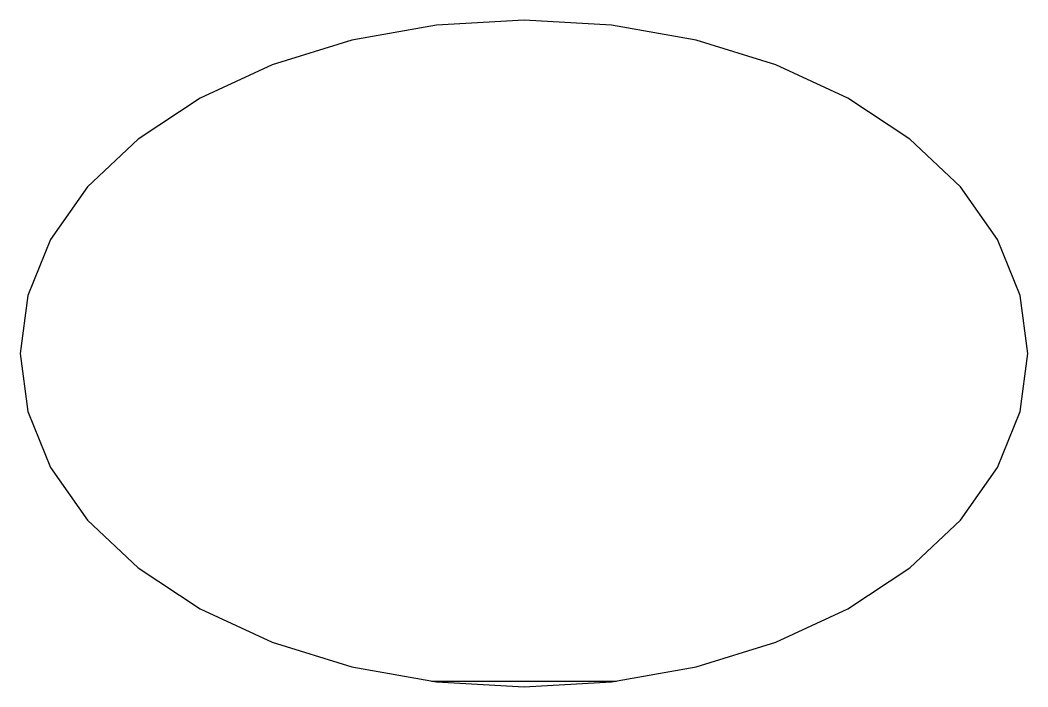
# Model space of a CAD drawing. Extents: x -34 to 34, y -22.5 to 22.5.
import ezdxf

# ---------------------------------------------------------------- set-up
doc = ezdxf.new("R2010")
doc.units = 0
doc.layers.get('0').update_dxf_attribs({"linetype": 'continuous'})

# ---------------------------------------------------------------- blocks, each defined once
blk = doc.blocks.new('SKETCH')
at = {"color": 7}
blk.add_lwpolyline([(34, 0), (33.483, 3.907), (31.95, 7.695), (29.445, 11.25), (26.046, 14.463), (21.855, 17.236), (17, 19.486), (11.629, 21.143), (5.904, 22.158), (0, 22.5), (-5.904, 22.158), (-11.629, 21.143), (-17, 19.486), (-21.855, 17.236), (-26.046, 14.463), (-29.445, 11.25), (-31.95, 7.695), (-33.483, 3.907), (-34, 0), (-33.483, -3.907), (-31.95, -7.695), (-29.445, -11.25), (-26.046, -14.463), (-21.855, -17.236), (-17, -19.486), (-11.629, -21.143), (-5.904, -22.158), (0, -22.5), (5.904, -22.158), (11.629, -21.143), (17, -19.486), (21.855, -17.236), (26.046, -14.463), (29.445, -11.25), (31.95, -7.695), (33.483, -3.907)], close=True, dxfattribs=at)
blk.add_lwpolyline([(-6.25, -22.117), (6.25, -22.117)], dxfattribs=at)

msp = doc.modelspace()

# ---------------------------------------------------------------- block references
at = {"color": 7}
msp.add_blockref('SKETCH', (0, 0), dxfattribs=at)

doc.saveas('drawing.dxf')
